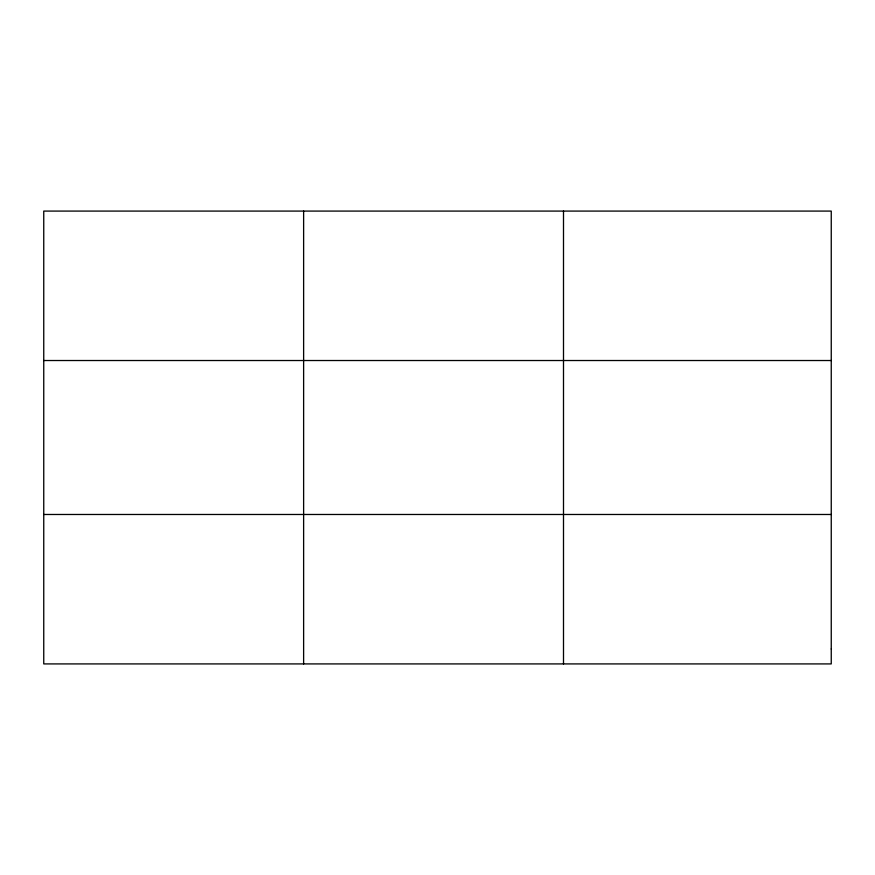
<?xml version="1.0" encoding="UTF-8"?>
<svg xmlns="http://www.w3.org/2000/svg" width="875" height="875" viewBox="0 0 875 875"><rect width="100%" height="100%" fill="white"/><g stroke="black" fill="none" stroke-linecap="round" stroke-linejoin="round"><path stroke-width="1.31" d="M303.625 211.083L303.625 663.917M563.5 211.083L563.5 663.917M43.75 360.522L831.25 360.522M43.75 514.478L831.25 514.478M831.25 648.977L831.25 663.917L43.75 663.917L43.75 211.083L831.25 211.083L831.25 648.977"/></g></svg>
